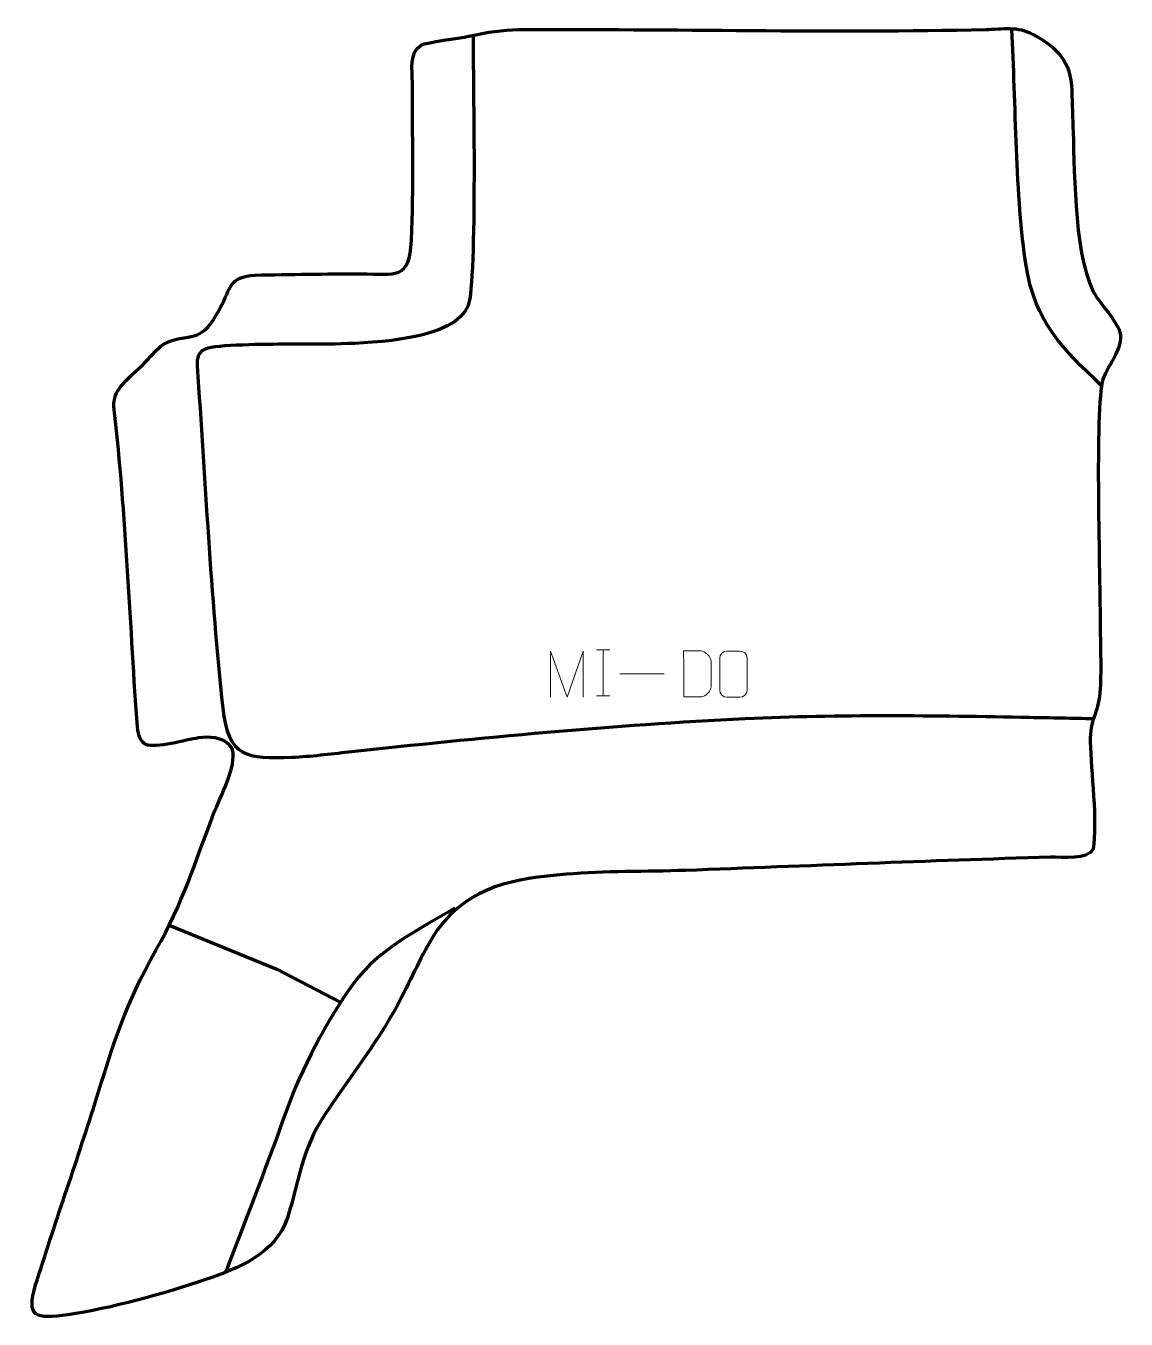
# Model space of a CAD drawing. Header units: millimetres. Extents: x -529 to 67, y 110 to 810.
import ezdxf

# ---------------------------------------------------------------- set-up
doc = ezdxf.new("R2010")
doc.units = ezdxf.units.MM
doc.header["$MEASUREMENT"] = 0
doc.layers.add('layer 2', color=7, linetype='Continuous')
doc.layers.add('layer 3', color=7, linetype='Continuous')

msp = doc.modelspace()

# ---------------------------------------------------------------- linework, layer by layer
at = {"layer": 'layer 2', "color": 142, "lineweight": 158}
for points, knots in [([(53.3287, 614.9152), (32.3087, 634.917), (17.3299, 649.4784), (12.5307, 679.685), (12.5307, 679.685), (6.6947, 716.4173), (7.0298, 769.1994), (4.7399, 807.6697)], [0, 0, 0, 0, 0.33333333, 0.33333333, 0.33333333, 0.33333333, 1, 1, 1, 1]), ([(-286.6852, 804.4939), (-286.7492, 781.6639), (-284.4005, 671.8036), (-289.3875, 658.3466), (-289.3875, 658.3466), (-296.2911, 639.7177), (-341.0865, 638.079), (-357.9863, 637.5471), (-357.9863, 637.5471), (-366.9883, 637.3246), (-375.9469, 637.4393), (-384.9433, 637.378), (-384.9433, 637.378), (-394.8494, 637.2474), (-421.6477, 637.3058), (-430.251, 635.207), (-430.251, 635.207), (-435.4568, 633.7158), (-436.3215, 629.9952), (-436.0182, 625.695), (-436.0182, 625.695), (-431.7065, 564.5754), (-428.636, 501.3052), (-422.1888, 440.7298), (-422.1888, 440.7298), (-419.2325, 413.6037), (-409.1091, 413.023), (-384.7475, 413.9425), (-384.7475, 413.9425), (-374.42, 414.3731), (-364.1657, 415.7435), (-353.8976, 416.8538), (-353.8976, 416.8538), (-283.0554, 424.5123), (-210.59, 431.4917), (-139.3942, 434.8975), (-139.3942, 434.8975), (-89.0643, 437.2309), (-36.0972, 436.5718), (14.4024, 435.5595), (14.4024, 435.5595), (25.9409, 435.3283), (37.4793, 435.097), (49.0177, 434.8658)], [0, 0, 0, 0, 0.08333333, 0.08333333, 0.08333333, 0.08333333, 0.16666667, 0.16666667, 0.16666667, 0.16666667, 0.25, 0.25, 0.25, 0.25, 0.33333333, 0.33333333, 0.33333333, 0.33333333, 0.41666667, 0.41666667, 0.41666667, 0.41666667, 0.5, 0.5, 0.5, 0.5, 0.58333333, 0.58333333, 0.58333333, 0.58333333, 0.66666667, 0.66666667, 0.66666667, 0.66666667, 0.75, 0.75, 0.75, 0.75, 0.83333333, 0.83333333, 0.83333333, 0.83333333, 1, 1, 1, 1]), ([(-296.4907, 332.2781), (-316.3977, 320.3938), (-337.3424, 310.5502), (-351.4732, 291.5389), (-351.4732, 291.5389), (-365.6926, 271.6748), (-379.7226, 245.2417), (-387.8936, 222.2057), (-387.8936, 222.2057), (-397.6837, 194.6049), (-408.6289, 166.9022), (-419.0436, 139.4809), (-419.0436, 139.4809), (-419.5735, 138.0857), (-420.1033, 136.6904), (-420.6332, 135.2952)], [0, 0, 0, 0, 0.2, 0.2, 0.2, 0.2, 0.4, 0.4, 0.4, 0.4, 0.6, 0.6, 0.6, 0.6, 1, 1, 1, 1]), ([(-451.131, 323.0158), (-451.131, 323.0158), (-392.9314, 299.3377), (-392.9314, 299.3377), (-392.9314, 299.3377), (-392.9314, 299.3377), (-358.5355, 281.3459), (-358.5355, 281.3459)], [0, 0, 0, 0, 0.33333333, 0.33333333, 0.33333333, 0.33333333, 1, 1, 1, 1])]:
    msp.add_open_spline(points, degree=3, knots=knots, dxfattribs=at)
at = {"layer": 'layer 3', "color": 242, "lineweight": 158}
msp.add_open_spline([(37.2093, 774.6645), (36.815, 790.5265), (29.5727, 797.5933), (16.2805, 804.9334), (16.2805, 804.9334), (7.8694, 809.5781), (-0.1964, 807.8552), (-9.3576, 807.6378), (-9.3576, 807.6378), (-92.5105, 805.6645), (-180.1915, 808.0853), (-262.2935, 807.5268), (-262.2935, 807.5268), (-270.4686, 807.4712), (-278.8859, 806.2346), (-289.0124, 803.9896), (-289.0124, 803.9896), (-294.679, 802.7333), (-311.3753, 800.9044), (-314.876, 799.1565), (-314.876, 799.1565), (-321.3238, 794.9144), (-319.5267, 785.6094), (-319.5326, 778.9625), (-319.5326, 778.9625), (-319.5258, 750.7059), (-318.7861, 721.8792), (-320.0408, 693.6895), (-320.0408, 693.6895), (-321.0069, 671.9815), (-328.6195, 675.345), (-347.388, 675.4446), (-347.388, 675.4446), (-366.4432, 675.4551), (-385.6373, 675.164), (-404.6914, 674.77), (-404.6914, 674.77), (-418.8214, 673.7413), (-417.3159, 668.3042), (-423.6896, 656.6256), (-423.6896, 656.6256), (-428.6738, 647.4929), (-432.0404, 641.9439), (-443.0122, 640.8395), (-443.0122, 640.8395), (-457.2882, 638.6234), (-457.2267, 633.7365), (-467.207, 624.5562), (-467.207, 624.5562), (-479.0965, 613.7932), (-482.008, 610.3955), (-480.7672, 600.1666), (-480.7672, 600.1666), (-474.613, 549.434), (-471.9775, 479.4861), (-468.3526, 430.3727), (-468.3526, 430.3727), (-467.9878, 425.4303), (-466.0332, 421.8013), (-463.7968, 420.8675), (-463.7968, 420.8675), (-458.4537, 418.6364), (-441.8409, 423.3774), (-435.3439, 424.3402), (-435.3439, 424.3402), (-428.9953, 425.1173), (-423.1957, 425.1865), (-418.4293, 420.4447), (-418.4293, 420.4447), (-418.4293, 420.4447), (-417.4654, 419.1919), (-417.4654, 419.1919), (-417.4654, 419.1919), (-417.4654, 419.1919), (-416.8801, 417.9585), (-416.8801, 417.9585), (-416.8801, 417.9585), (-414.4001, 409.2951), (-423.6668, 392.2128), (-427.148, 383.3115), (-427.148, 383.3115), (-437.367, 356.4957), (-443.7918, 334.9599), (-458.2876, 309.5096), (-458.2876, 309.5096), (-475.2801, 279.292), (-481.0705, 259.6184), (-491.1794, 227.0292), (-491.1794, 227.0292), (-501.5759, 194.0937), (-513.0951, 161.42), (-523.3714, 128.5161), (-523.3714, 128.5161), (-528.6752, 110.6984), (-523.4177, 109.967), (-505.9562, 112.3275), (-505.9562, 112.3275), (-482.963, 115.6525), (-453.5593, 123.8156), (-431.4435, 131.3238), (-431.4435, 131.3238), (-413.5053, 137.5748), (-393.6359, 145.1532), (-387.1851, 164.8085), (-387.1851, 164.8085), (-380.1374, 186.2826), (-380.0179, 200.6345), (-366.7812, 220.8591), (-366.7812, 220.8591), (-352.5154, 242.1618), (-337.0169, 261.4308), (-325.2337, 284.4353), (-325.2337, 284.4353), (-318.9636, 296.8209), (-313.5031, 309.2288), (-305.8285, 320.8728), (-305.8285, 320.8728), (-287.8955, 344.7001), (-264.2937, 348.1588), (-236.3444, 350.6033), (-236.3444, 350.6033), (-215.5328, 352.4236), (-192.9235, 351.9376), (-171.7808, 352.7035), (-171.7808, 352.7035), (-106.0026, 355.0883), (-40.0652, 357.9598), (25.7111, 359.7991), (25.7111, 359.7991), (31.6175, 359.9643), (46.2375, 358.2593), (48.7518, 364.2195), (48.7518, 364.2195), (51.1785, 378.6523), (47.6213, 406.4633), (47.2104, 422.3457), (47.2104, 422.3457), (46.8994, 434.3701), (51.4674, 437.5275), (52.4115, 448.8645), (52.4115, 448.8645), (53.358, 460.2308), (52.6547, 473.0117), (52.6218, 484.5329), (52.6218, 484.5329), (52.6168, 509.7088), (49.5547, 602.9174), (54.0497, 618.4619), (54.0497, 618.4619), (57.3017, 626.9498), (66.6471, 636.9884), (62.6219, 645.598), (62.6219, 645.598), (58.3827, 653.7845), (55.6325, 655.8325), (50.7852, 662.5977), (50.7852, 662.5977), (38.548, 680.6763), (38.8242, 729.112), (37.9403, 752.0543), (37.9403, 752.0543), (37.65, 759.5899), (37.4062, 767.1259), (37.2093, 774.6645)], degree=3, knots=[0, 0, 0, 0, 0.02380952, 0.02380952, 0.02380952, 0.02380952, 0.04761905, 0.04761905, 0.04761905, 0.04761905, 0.07142857, 0.07142857, 0.07142857, 0.07142857, 0.0952381, 0.0952381, 0.0952381, 0.0952381, 0.11904762, 0.11904762, 0.11904762, 0.11904762, 0.14285714, 0.14285714, 0.14285714, 0.14285714, 0.16666667, 0.16666667, 0.16666667, 0.16666667, 0.19047619, 0.19047619, 0.19047619, 0.19047619, 0.21428571, 0.21428571, 0.21428571, 0.21428571, 0.23809524, 0.23809524, 0.23809524, 0.23809524, 0.26190476, 0.26190476, 0.26190476, 0.26190476, 0.28571429, 0.28571429, 0.28571429, 0.28571429, 0.30952381, 0.30952381, 0.30952381, 0.30952381, 0.33333333, 0.33333333, 0.33333333, 0.33333333, 0.35714286, 0.35714286, 0.35714286, 0.35714286, 0.38095238, 0.38095238, 0.38095238, 0.38095238, 0.4047619, 0.4047619, 0.4047619, 0.4047619, 0.42857143, 0.42857143, 0.42857143, 0.42857143, 0.45238095, 0.45238095, 0.45238095, 0.45238095, 0.47619048, 0.47619048, 0.47619048, 0.47619048, 0.5, 0.5, 0.5, 0.5, 0.52380952, 0.52380952, 0.52380952, 0.52380952, 0.54761905, 0.54761905, 0.54761905, 0.54761905, 0.57142857, 0.57142857, 0.57142857, 0.57142857, 0.5952381, 0.5952381, 0.5952381, 0.5952381, 0.61904762, 0.61904762, 0.61904762, 0.61904762, 0.64285714, 0.64285714, 0.64285714, 0.64285714, 0.66666667, 0.66666667, 0.66666667, 0.66666667, 0.69047619, 0.69047619, 0.69047619, 0.69047619, 0.71428571, 0.71428571, 0.71428571, 0.71428571, 0.73809524, 0.73809524, 0.73809524, 0.73809524, 0.76190476, 0.76190476, 0.76190476, 0.76190476, 0.78571429, 0.78571429, 0.78571429, 0.78571429, 0.80952381, 0.80952381, 0.80952381, 0.80952381, 0.83333333, 0.83333333, 0.83333333, 0.83333333, 0.85714286, 0.85714286, 0.85714286, 0.85714286, 0.88095238, 0.88095238, 0.88095238, 0.88095238, 0.9047619, 0.9047619, 0.9047619, 0.9047619, 0.92857143, 0.92857143, 0.92857143, 0.92857143, 0.95238095, 0.95238095, 0.95238095, 0.95238095, 1, 1, 1, 1], dxfattribs=at)
at = {"layer": 'layer 3', "color": 250, "lineweight": 9}
for points, knots in [([(-244.7823, 446.4286), (-244.7823, 446.4286), (-244.7823, 471.3865), (-244.7823, 471.3865), (-244.7823, 471.3865), (-244.7823, 471.3865), (-235.8572, 446.4286), (-235.8572, 446.4286), (-235.8572, 446.4286), (-235.8572, 446.4286), (-227.0973, 471.386), (-227.0973, 471.386), (-227.0973, 471.386), (-227.0973, 471.386), (-227.0973, 446.4286), (-227.0973, 446.4286)], [0, 0, 0, 0, 0.2, 0.2, 0.2, 0.2, 0.4, 0.4, 0.4, 0.4, 0.6, 0.6, 0.6, 0.6, 1, 1, 1, 1]), ([(-172.7031, 446.6122), (-170.3713, 446.6126), (-165.4211, 446.5886), (-163.0896, 446.5883), (-163.0896, 446.5883), (-161.1646, 446.4829), (-157.846, 450.0245), (-157.8572, 452.0418), (-157.8572, 452.0418), (-157.8576, 457.8119), (-157.8576, 459.9816), (-157.8572, 465.7509), (-157.8572, 465.7509), (-157.8615, 467.889), (-161.236, 471.5491), (-163.3884, 471.5356), (-163.3884, 471.5356), (-165.7141, 471.5356), (-170.4384, 471.5356), (-172.7645, 471.5356), (-172.7645, 471.5356), (-172.7641, 465.7887), (-172.7028, 452.3595), (-172.7031, 446.6122)], [0, 0, 0, 0, 0.14285714, 0.14285714, 0.14285714, 0.14285714, 0.28571429, 0.28571429, 0.28571429, 0.28571429, 0.42857143, 0.42857143, 0.42857143, 0.42857143, 0.57142857, 0.57142857, 0.57142857, 0.57142857, 0.71428571, 0.71428571, 0.71428571, 0.71428571, 1, 1, 1, 1]), ([(-149.3771, 471.3728), (-147.0514, 471.3728), (-144.7253, 471.3728), (-142.3992, 471.3728), (-142.3992, 471.3728), (-140.4526, 471.4084), (-138.4612, 469.9168), (-138.4345, 467.4792), (-138.4345, 467.4792), (-138.4349, 461.7323), (-138.4349, 455.985), (-138.4345, 450.2373), (-138.4345, 450.2373), (-138.5743, 447.9139), (-140.2515, 446.4343), (-142.3992, 446.4235), (-142.3992, 446.4235), (-144.7311, 446.4239), (-147.063, 446.4239), (-149.3945, 446.4235), (-149.3945, 446.4235), (-151.3195, 446.3181), (-153.2916, 448.2026), (-153.2804, 450.2199), (-153.2804, 450.2199), (-153.2801, 455.99), (-153.2801, 461.7597), (-153.2804, 467.529), (-153.2804, 467.529), (-153.2762, 469.6671), (-151.5295, 471.3863), (-149.3771, 471.3728)], [0, 0, 0, 0, 0.11111111, 0.11111111, 0.11111111, 0.11111111, 0.22222222, 0.22222222, 0.22222222, 0.22222222, 0.33333333, 0.33333333, 0.33333333, 0.33333333, 0.44444444, 0.44444444, 0.44444444, 0.44444444, 0.55555556, 0.55555556, 0.55555556, 0.55555556, 0.66666667, 0.66666667, 0.66666667, 0.66666667, 0.77777778, 0.77777778, 0.77777778, 0.77777778, 1, 1, 1, 1])]:
    msp.add_open_spline(points, degree=3, knots=knots, dxfattribs=at)
for points in [[(-219.9175, 472.0893), (-219.9175, 472.0893), (-212.7494, 472.0893), (-212.7494, 472.0893)], [(-216.3335, 472.0893), (-216.3335, 472.0893), (-216.3335, 447.1358), (-216.3335, 447.1358)], [(-207.2888, 459.0608), (-207.2888, 459.0608), (-183.3108, 459.0608), (-183.3108, 459.0608)], [(-219.9175, 447.1358), (-219.9175, 447.1358), (-212.7494, 447.1358), (-212.7494, 447.1358)]]:
    msp.add_open_spline(points, degree=3, dxfattribs=at)

doc.saveas('drawing.dxf')
